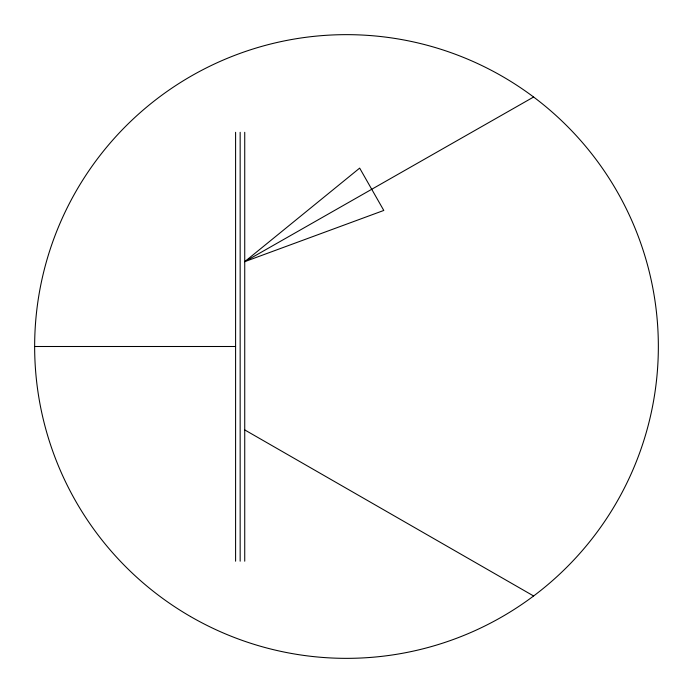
<?xml version="1.0" encoding="UTF-8"?>
<svg xmlns="http://www.w3.org/2000/svg" width="693" height="693" viewBox="0 0 693 693"><rect width="100%" height="100%" fill="white"/><g stroke="black" fill="none" stroke-linecap="round" stroke-linejoin="round"><path stroke-width="1.04" d="M244.733 261.659L359.667 168.113L383.792 210.447L244.733 261.659L533.61 97.02M34.65 346.5L235.594 346.5M244.733 429.911L533.61 595.98M244.733 132.302L244.733 561.2M240.159 132.302L240.159 561.2M235.594 132.302L235.594 561.2M190.575 616.571A311.85 311.85 0 0 0 658.35 346.5A311.85 311.85 0 0 0 190.575 76.429A311.85 311.85 0 0 0 190.575 616.571"/></g></svg>
